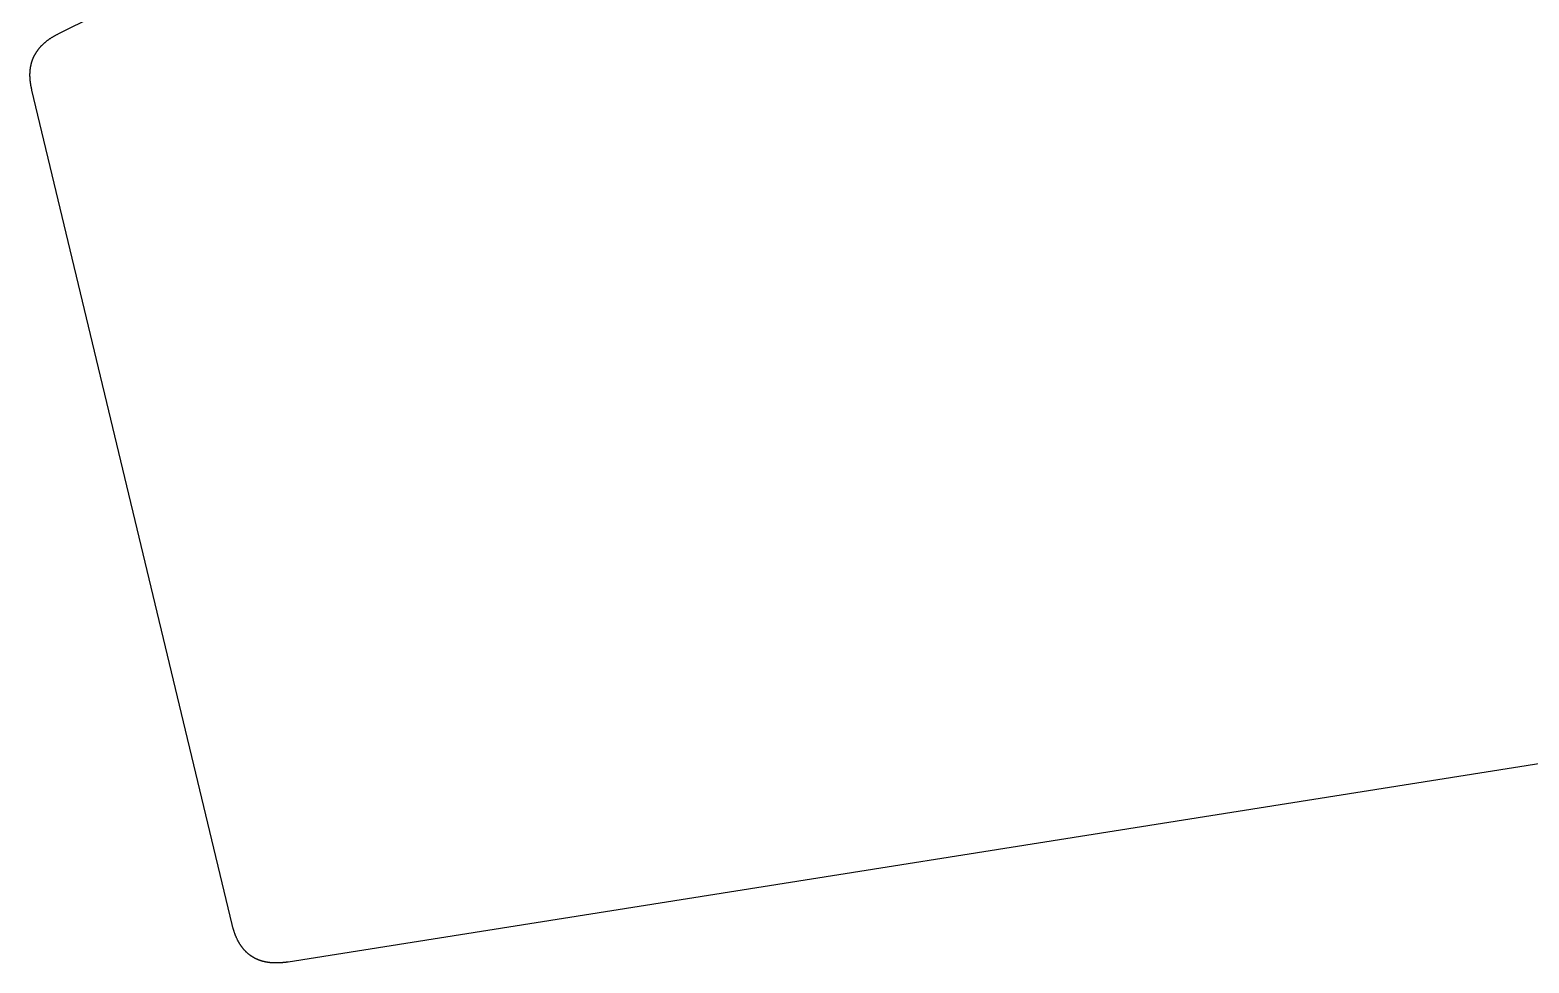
# Model space of a CAD drawing. Extents: x -174 to 104, y -42 to 61.
# Drawn here: x -31.16 to -0.96, y -42.3 to -23.52 of the extents above; entities that cross this region are included whole.
import ezdxf

# ---------------------------------------------------------------- set-up
doc = ezdxf.new("R2010")
doc.units = 0
doc.layers.add('BLACK', color=7, linetype='CONTINUOUS')

msp = doc.modelspace()

# ---------------------------------------------------------------- linework, layer by layer
at = {"layer": 'BLACK', "linetype": 'CONTINUOUS'}
for p, q in [((-30.596599, -23.598559), (-14.015116, -15.34776)), ((-30.9575, -23.86479), (-30.951905, -23.858489)), ((-30.951905, -23.858489), (-30.946227, -23.852216)), ((-30.946227, -23.852216), (-30.940464, -23.845968)), ((-30.940464, -23.845968), (-30.934617, -23.839746)), ((-30.934617, -23.839746), (-30.928684, -23.833551)), ((-30.928684, -23.833551), (-30.922666, -23.827382)), ((-30.922666, -23.827382), (-30.91656, -23.821238)), ((-30.91656, -23.821238), (-30.910368, -23.81512)), ((-30.910368, -23.81512), (-30.904087, -23.809028)), ((-30.904087, -23.809028), (-30.897719, -23.802962)), ((-30.897719, -23.802962), (-30.89126, -23.796921)), ((-30.89126, -23.796921), (-30.884712, -23.790906)), ((-30.884712, -23.790906), (-30.878074, -23.784916)), ((-30.878074, -23.784916), (-30.871344, -23.778952)), ((-30.871344, -23.778952), (-30.864521, -23.773013)), ((-30.864521, -23.773013), (-30.857607, -23.767099)), ((-30.857607, -23.767099), (-30.850598, -23.761211)), ((-30.850598, -23.761211), (-30.843496, -23.755348)), ((-30.843496, -23.755348), (-30.836298, -23.749511)), ((-30.836298, -23.749511), (-30.829005, -23.743699)), ((-30.829005, -23.743699), (-30.821615, -23.737913)), ((-30.821615, -23.737913), (-30.814127, -23.732152)), ((-30.814127, -23.732152), (-30.806542, -23.726416)), ((-30.806542, -23.726416), (-30.798857, -23.720707)), ((-30.798857, -23.720707), (-30.791073, -23.715022)), ((-30.791073, -23.715022), (-30.783188, -23.709364)), ((-30.783188, -23.709364), (-30.775202, -23.703731)), ((-30.775202, -23.703731), (-30.767113, -23.698124)), ((-30.767113, -23.698124), (-30.758922, -23.692543)), ((-30.758922, -23.692543), (-30.750626, -23.686989)), ((-30.750626, -23.686989), (-30.742225, -23.68146)), ((-30.742225, -23.68146), (-30.733718, -23.675957)), ((-30.733718, -23.675957), (-30.725105, -23.670481)), ((-30.725105, -23.670481), (-30.716384, -23.665032)), ((-30.716384, -23.665032), (-30.707555, -23.659609)), ((-30.707555, -23.659609), (-30.698616, -23.654213)), ((-30.698616, -23.654213), (-30.689567, -23.648844)), ((-30.689567, -23.648844), (-30.680407, -23.643502)), ((-30.680407, -23.643502), (-30.671134, -23.638187)), ((-30.671134, -23.638187), (-30.661749, -23.632899)), ((-30.661749, -23.632899), (-30.652249, -23.62764)), ((-30.652249, -23.62764), (-30.642633, -23.622408)), ((-30.642633, -23.622408), (-30.632902, -23.617204)), ((-30.632902, -23.617204), (-30.623054, -23.612028)), ((-30.623054, -23.612028), (-30.613088, -23.606881)), ((-30.613088, -23.606881), (-30.603002, -23.601763)), ((-30.603002, -23.601763), (-30.596599, -23.598559)), ((-31.125077, -24.163887), (-31.123906, -24.160045)), ((-31.123906, -24.160045), (-31.122717, -24.156213)), ((-31.122717, -24.156213), (-31.121511, -24.152391)), ((-31.121511, -24.152391), (-31.120286, -24.148578)), ((-31.120286, -24.148578), (-31.119044, -24.144775)), ((-31.119044, -24.144775), (-31.117783, -24.140982)), ((-31.117783, -24.140982), (-31.116505, -24.137199)), ((-31.116505, -24.137199), (-31.115209, -24.133424)), ((-31.115209, -24.133424), (-31.113895, -24.12966)), ((-31.113895, -24.12966), (-31.112563, -24.125905)), ((-31.112563, -24.125905), (-31.111214, -24.12216)), ((-31.111214, -24.12216), (-31.109846, -24.118423)), ((-31.109846, -24.118423), (-31.108461, -24.114697)), ((-31.108461, -24.114697), (-31.107057, -24.110979)), ((-31.107057, -24.110979), (-31.105636, -24.107271)), ((-31.105636, -24.107271), (-31.104197, -24.103572)), ((-31.104197, -24.103572), (-31.10274, -24.099882)), ((-31.10274, -24.099882), (-31.101265, -24.096201)), ((-31.101265, -24.096201), (-31.099772, -24.092529)), ((-31.099772, -24.092529), (-31.098261, -24.088866)), ((-31.098261, -24.088866), (-31.096732, -24.085212)), ((-31.096732, -24.085212), (-31.095185, -24.081567)), ((-31.095185, -24.081567), (-31.093621, -24.077931)), ((-31.093621, -24.077931), (-31.092038, -24.074303)), ((-31.092038, -24.074303), (-31.090437, -24.070684)), ((-31.090437, -24.070684), (-31.088818, -24.067074)), ((-31.088818, -24.067074), (-31.087181, -24.063473)), ((-31.087181, -24.063473), (-31.085526, -24.05988)), ((-31.085526, -24.05988), (-31.083853, -24.056295)), ((-31.083853, -24.056295), (-31.082162, -24.052719)), ((-31.082162, -24.052719), (-31.078725, -24.045593)), ((-31.078725, -24.045593), (-31.075216, -24.038499)), ((-31.075216, -24.038499), (-31.071633, -24.031439)), ((-31.071633, -24.031439), (-31.067978, -24.024412)), ((-31.067978, -24.024412), (-31.064249, -24.017416)), ((-31.064249, -24.017416), (-31.060446, -24.010453)), ((-31.060446, -24.010453), (-31.05657, -24.003522)), ((-31.05657, -24.003522), (-31.05262, -23.996622)), ((-31.05262, -23.996622), (-31.048595, -23.989752)), ((-31.048595, -23.989752), (-31.044495, -23.982914)), ((-31.044495, -23.982914), (-31.04032, -23.976106)), ((-31.04032, -23.976106), (-31.03607, -23.969329)), ((-31.03607, -23.969329), (-31.031745, -23.962581)), ((-31.031745, -23.962581), (-31.027343, -23.955863)), ((-31.027343, -23.955863), (-31.022865, -23.949174)), ((-31.022865, -23.949174), (-31.01831, -23.942515)), ((-31.01831, -23.942515), (-31.013678, -23.935884)), ((-31.013678, -23.935884), (-31.008968, -23.929282)), ((-31.008968, -23.929282), (-31.00418, -23.922708)), ((-31.00418, -23.922708), (-30.999313, -23.916163)), ((-30.999313, -23.916163), (-30.994368, -23.909645)), ((-30.994368, -23.909645), (-30.989343, -23.903156)), ((-30.989343, -23.903156), (-30.984239, -23.896693)), ((-30.984239, -23.896693), (-30.979054, -23.890259)), ((-30.979054, -23.890259), (-30.973788, -23.883851)), ((-30.973788, -23.883851), (-30.96844, -23.87747)), ((-30.96844, -23.87747), (-30.963011, -23.871117)), ((-30.963011, -23.871117), (-30.9575, -23.86479)), ((-31.161917, -24.424057), (-31.161903, -24.419479)), ((-31.161911, -24.428654), (-31.161917, -24.424057)), ((-31.161886, -24.43326), (-31.161911, -24.428654)), ((-31.161903, -24.419479), (-31.161869, -24.41491)), ((-31.16184, -24.437886), (-31.161886, -24.43326)), ((-31.161869, -24.41491), (-31.161815, -24.41036)), ((-31.161773, -24.442521), (-31.16184, -24.437886)), ((-31.161815, -24.41036), (-31.16174, -24.405818)), ((-31.161687, -24.447175), (-31.161773, -24.442521)), ((-31.16174, -24.405818), (-31.161647, -24.401296)), ((-31.16158, -24.451838), (-31.161687, -24.447175)), ((-31.161647, -24.401296), (-31.161533, -24.396782)), ((-31.161453, -24.456521), (-31.16158, -24.451838)), ((-31.161533, -24.396782), (-31.1614, -24.392286)), ((-31.161305, -24.461214), (-31.161453, -24.456521)), ((-31.1614, -24.392286), (-31.161247, -24.3878)), ((-31.161137, -24.465926), (-31.161305, -24.461214)), ((-31.161247, -24.3878), (-31.161075, -24.383331)), ((-31.161075, -24.383331), (-31.160883, -24.378872)), ((-31.160883, -24.378872), (-31.160672, -24.37443)), ((-31.160672, -24.37443), (-31.160441, -24.369997)), ((-31.160441, -24.369997), (-31.160191, -24.365582)), ((-31.160191, -24.365582), (-31.159921, -24.361175)), ((-31.159921, -24.361175), (-31.159633, -24.356786)), ((-31.159633, -24.356786), (-31.159325, -24.352406)), ((-31.159325, -24.352406), (-31.158998, -24.348042)), ((-31.158998, -24.348042), (-31.158652, -24.343688)), ((-31.158652, -24.343688), (-31.158287, -24.33935)), ((-31.158287, -24.33935), (-31.157902, -24.335021)), ((-31.157902, -24.335021), (-31.157499, -24.330708)), ((-31.157499, -24.330708), (-31.157077, -24.326405)), ((-31.157077, -24.326405), (-31.156636, -24.322117)), ((-31.156636, -24.322117), (-31.156177, -24.317839)), ((-31.156177, -24.317839), (-31.155698, -24.313576)), ((-31.155698, -24.313576), (-31.155201, -24.309322)), ((-31.155201, -24.309322), (-31.154685, -24.305084)), ((-31.154685, -24.305084), (-31.15415, -24.300854)), ((-31.15415, -24.300854), (-31.153597, -24.29664)), ((-31.153597, -24.29664), (-31.153025, -24.292435)), ((-31.153025, -24.292435), (-31.152434, -24.288245)), ((-31.152434, -24.288245), (-31.151825, -24.284063)), ((-31.151825, -24.284063), (-31.151198, -24.279897)), ((-31.151198, -24.279897), (-31.150552, -24.275739)), ((-31.150552, -24.275739), (-31.149888, -24.271596)), ((-31.149888, -24.271596), (-31.149205, -24.267462)), ((-31.149205, -24.267462), (-31.148504, -24.263342)), ((-31.148504, -24.263342), (-31.147784, -24.259231)), ((-31.147784, -24.259231), (-31.147046, -24.255134)), ((-31.147046, -24.255134), (-31.14629, -24.251046)), ((-31.14629, -24.251046), (-31.145516, -24.246971)), ((-31.145516, -24.246971), (-31.144723, -24.242906)), ((-31.144723, -24.242906), (-31.143913, -24.238854)), ((-31.143913, -24.238854), (-31.143084, -24.234811)), ((-31.143084, -24.234811), (-31.142237, -24.230781)), ((-31.142237, -24.230781), (-31.141371, -24.22676)), ((-31.141371, -24.22676), (-31.140488, -24.222752)), ((-31.140488, -24.222752), (-31.139586, -24.218753)), ((-31.139586, -24.218753), (-31.138667, -24.214766)), ((-31.138667, -24.214766), (-31.137729, -24.210789)), ((-31.137729, -24.210789), (-31.136774, -24.206824)), ((-31.136774, -24.206824), (-31.1358, -24.202868)), ((-31.1358, -24.202868), (-31.134809, -24.198924)), ((-31.134809, -24.198924), (-31.133799, -24.194989)), ((-31.133799, -24.194989), (-31.132772, -24.191066)), ((-31.132772, -24.191066), (-31.131726, -24.187152)), ((-31.131726, -24.187152), (-31.130663, -24.18325)), ((-31.130663, -24.18325), (-31.129581, -24.179356)), ((-31.129581, -24.179356), (-31.128482, -24.175475)), ((-31.128482, -24.175475), (-31.127365, -24.171601)), ((-31.127365, -24.171601), (-31.12623, -24.16774)), ((-31.12623, -24.16774), (-31.125077, -24.163887)), ((-31.160948, -24.470648), (-31.161137, -24.465926)), ((-31.160738, -24.47539), (-31.160948, -24.470648)), ((-31.160508, -24.480141), (-31.160738, -24.47539)), ((-31.160257, -24.484913), (-31.160508, -24.480141)), ((-31.159985, -24.489694), (-31.160257, -24.484913)), ((-31.159692, -24.494496), (-31.159985, -24.489694)), ((-31.159378, -24.499308), (-31.159692, -24.494496)), ((-31.159043, -24.50414), (-31.159378, -24.499308)), ((-31.158687, -24.508982), (-31.159043, -24.50414)), ((-31.158309, -24.513845), (-31.158687, -24.508982)), ((-31.15791, -24.518718), (-31.158309, -24.513845)), ((-31.157489, -24.523612), (-31.15791, -24.518718)), ((-31.157048, -24.528516), (-31.157489, -24.523612)), ((-31.156584, -24.533441), (-31.157048, -24.528516)), ((-31.156099, -24.538376), (-31.156584, -24.533441)), ((-31.155592, -24.543333), (-31.156099, -24.538376)), ((-31.155064, -24.5483), (-31.155592, -24.543333)), ((-31.154513, -24.553289), (-31.155064, -24.5483)), ((-31.153941, -24.558288), (-31.154513, -24.553289)), ((-31.153346, -24.563309), (-31.153941, -24.558288)), ((-31.152729, -24.568341), (-31.153346, -24.563309)), ((-31.15209, -24.573394), (-31.152729, -24.568341)), ((-31.151429, -24.578458), (-31.15209, -24.573394)), ((-31.150745, -24.583545), (-31.151429, -24.578458)), ((-31.150039, -24.588642), (-31.150745, -24.583545)), ((-31.14931, -24.593762), (-31.150039, -24.588642)), ((-31.148559, -24.598891), (-31.14931, -24.593762)), ((-31.147784, -24.604045), (-31.148559, -24.598891)), ((-31.146987, -24.609208), (-31.147784, -24.604045)), ((-31.146167, -24.614395), (-31.146987, -24.609208)), ((-31.145324, -24.619593), (-31.146167, -24.614395)), ((-31.144458, -24.624814), (-31.145324, -24.619593)), ((-31.143569, -24.630045), (-31.144458, -24.624814)), ((-31.142656, -24.635301), (-31.143569, -24.630045)), ((-31.14172, -24.640567), (-31.142656, -24.635301)), ((-31.14076, -24.645857), (-31.14172, -24.640567)), ((-31.139778, -24.651158), (-31.14076, -24.645857)), ((-31.13877, -24.656483), (-31.139778, -24.651158)), ((-31.13774, -24.661819), (-31.13877, -24.656483)), ((-31.136685, -24.66718), (-31.13774, -24.661819)), ((-31.135607, -24.672551), (-31.136685, -24.66718)), ((-31.134504, -24.677947), (-31.135607, -24.672551)), ((-31.133378, -24.683354), (-31.134504, -24.677947)), ((-31.132226, -24.688786), (-31.133378, -24.683354)), ((-31.131052, -24.694229), (-31.132226, -24.688786)), ((-31.129851, -24.699698), (-31.131052, -24.694229)), ((-31.128627, -24.705177), (-31.129851, -24.699698)), ((-31.127377, -24.710682), (-31.128627, -24.705177)), ((-31.126105, -24.716198), (-31.127377, -24.710682)), ((-31.124805, -24.72174), (-31.126105, -24.716198)), ((-31.123482, -24.727293), (-31.124805, -24.72174)), ((-27.089657, -41.529384), (-31.123482, -24.727293)), ((40.471666, -31.761749), (-25.960852, -42.283627)), ((-27.088696, -41.533366), (-27.089657, -41.529384)), ((-27.085814, -41.545087), (-27.088696, -41.533366)), ((-27.082881, -41.556683), (-27.085814, -41.545087)), ((-27.079896, -41.568156), (-27.082881, -41.556683)), ((-27.076862, -41.579506), (-27.079896, -41.568156)), ((-27.073778, -41.590734), (-27.076862, -41.579506)), ((-27.070645, -41.601842), (-27.073778, -41.590734)), ((-27.067463, -41.612831), (-27.070645, -41.601842)), ((-27.064233, -41.623701), (-27.067463, -41.612831)), ((-27.060954, -41.634454), (-27.064233, -41.623701)), ((-27.057628, -41.64509), (-27.060954, -41.634454)), ((-27.054255, -41.655612), (-27.057628, -41.64509)), ((-27.050835, -41.666019), (-27.054255, -41.655612)), ((-27.047369, -41.676312), (-27.050835, -41.666019)), ((-27.043856, -41.686494), (-27.047369, -41.676312)), ((-27.040298, -41.696564), (-27.043856, -41.686494)), ((-27.036695, -41.706523), (-27.040298, -41.696564)), ((-27.033047, -41.716373), (-27.036695, -41.706523)), ((-27.029354, -41.726115), (-27.033047, -41.716373)), ((-27.025617, -41.73575), (-27.029354, -41.726115)), ((-27.021837, -41.745277), (-27.025617, -41.73575)), ((-27.018012, -41.754699), (-27.021837, -41.745277)), ((-27.014145, -41.764017), (-27.018012, -41.754699)), ((-27.010234, -41.773231), (-27.014145, -41.764017)), ((-27.006281, -41.782341), (-27.010234, -41.773231)), ((-27.002285, -41.79135), (-27.006281, -41.782341)), ((-26.998247, -41.800258), (-27.002285, -41.79135)), ((-26.994167, -41.809066), (-26.998247, -41.800258)), ((-26.990046, -41.817774), (-26.994167, -41.809066)), ((-26.985883, -41.826385), (-26.990046, -41.817774)), ((-26.981679, -41.834897), (-26.985883, -41.826385)), ((-26.977434, -41.843313), (-26.981679, -41.834897)), ((-26.973148, -41.851633), (-26.977434, -41.843313)), ((-26.968822, -41.859858), (-26.973148, -41.851633)), ((-26.964455, -41.867989), (-26.968822, -41.859858)), ((-26.960048, -41.876027), (-26.964455, -41.867989)), ((-26.955602, -41.883972), (-26.960048, -41.876027)), ((-26.951115, -41.891825), (-26.955602, -41.883972)), ((-26.946589, -41.899587), (-26.951115, -41.891825)), ((-26.942023, -41.907259), (-26.946589, -41.899587)), ((-26.937418, -41.914842), (-26.942023, -41.907259)), ((-26.932773, -41.922337), (-26.937418, -41.914842)), ((-26.92809, -41.929743), (-26.932773, -41.922337)), ((-26.923367, -41.937062), (-26.92809, -41.929743)), ((-26.918605, -41.944295), (-26.923367, -41.937062)), ((-26.913804, -41.951443), (-26.918605, -41.944295)), ((-26.908964, -41.958505), (-26.913804, -41.951443)), ((-26.904086, -41.965483), (-26.908964, -41.958505)), ((-26.899169, -41.972378), (-26.904086, -41.965483)), ((-26.894213, -41.97919), (-26.899169, -41.972378)), ((-26.889218, -41.985919), (-26.894213, -41.97919)), ((-26.884184, -41.992567), (-26.889218, -41.985919)), ((-26.879112, -41.999135), (-26.884184, -41.992567)), ((-26.874001, -42.005622), (-26.879112, -41.999135)), ((-26.868852, -42.012029), (-26.874001, -42.005622)), ((-26.863663, -42.018358), (-26.868852, -42.012029)), ((-26.858436, -42.024608), (-26.863663, -42.018358)), ((-26.85317, -42.03078), (-26.858436, -42.024608)), ((-26.847865, -42.036875), (-26.85317, -42.03078)), ((-26.842521, -42.042894), (-26.847865, -42.036875)), ((-26.837137, -42.048836), (-26.842521, -42.042894)), ((-26.831715, -42.054703), (-26.837137, -42.048836)), ((-26.826253, -42.060495), (-26.831715, -42.054703)), ((-26.820752, -42.066213), (-26.826253, -42.060495)), ((-26.815211, -42.071857), (-26.820752, -42.066213)), ((-26.80963, -42.077427), (-26.815211, -42.071857)), ((-26.80401, -42.082924), (-26.80963, -42.077427)), ((-26.798349, -42.088349), (-26.80401, -42.082924)), ((-26.792649, -42.093702), (-26.798349, -42.088349)), ((-26.786907, -42.098983), (-26.792649, -42.093702)), ((-26.781126, -42.104193), (-26.786907, -42.098983)), ((-26.775303, -42.109333), (-26.781126, -42.104193)), ((-26.769439, -42.114402), (-26.775303, -42.109333)), ((-26.763534, -42.119401), (-26.769439, -42.114402)), ((-26.757588, -42.124331), (-26.763534, -42.119401)), ((-26.7516, -42.129191), (-26.757588, -42.124331)), ((-26.74557, -42.133983), (-26.7516, -42.129191)), ((-26.739497, -42.138706), (-26.74557, -42.133983)), ((-26.733382, -42.143361), (-26.739497, -42.138706)), ((-26.727224, -42.147948), (-26.733382, -42.143361)), ((-26.721023, -42.152468), (-26.727224, -42.147948)), ((-26.714779, -42.15692), (-26.721023, -42.152468)), ((-26.70849, -42.161306), (-26.714779, -42.15692)), ((-26.702158, -42.165624), (-26.70849, -42.161306)), ((-26.698975, -42.167759), (-26.702158, -42.165624)), ((-26.695781, -42.169876), (-26.698975, -42.167759)), ((-26.692575, -42.171978), (-26.695781, -42.169876)), ((-26.689359, -42.174062), (-26.692575, -42.171978)), ((-26.686131, -42.176131), (-26.689359, -42.174062)), ((-26.682892, -42.178182), (-26.686131, -42.176131)), ((-26.679641, -42.180217), (-26.682892, -42.178182)), ((-26.676379, -42.182236), (-26.679641, -42.180217)), ((-26.673105, -42.184239), (-26.676379, -42.182236)), ((-26.669821, -42.186224), (-26.673105, -42.184239)), ((-26.666524, -42.188194), (-26.669821, -42.186224)), ((-26.663216, -42.190147), (-26.666524, -42.188194)), ((-26.659896, -42.192084), (-26.663216, -42.190147)), ((-26.656564, -42.194005), (-26.659896, -42.192084)), ((-26.65322, -42.195909), (-26.656564, -42.194005)), ((-26.649866, -42.197797), (-26.65322, -42.195909)), ((-26.646498, -42.199669), (-26.649866, -42.197797)), ((-26.643119, -42.201524), (-26.646498, -42.199669)), ((-26.639728, -42.203363), (-26.643119, -42.201524)), ((-26.636325, -42.205186), (-26.639728, -42.203363)), ((-26.632909, -42.206993), (-26.636325, -42.205186)), ((-26.629482, -42.208783), (-26.632909, -42.206993)), ((-26.626042, -42.210558), (-26.629482, -42.208783)), ((-26.622591, -42.212315), (-26.626042, -42.210558)), ((-26.619126, -42.214058), (-26.622591, -42.212315)), ((-26.61565, -42.215783), (-26.619126, -42.214058)), ((-26.61216, -42.217493), (-26.61565, -42.215783)), ((-26.608659, -42.219186), (-26.61216, -42.217493)), ((-26.605145, -42.220863), (-26.608659, -42.219186)), ((-26.601618, -42.222524), (-26.605145, -42.220863)), ((-26.598078, -42.224169), (-26.601618, -42.222524)), ((-26.594527, -42.225798), (-26.598078, -42.224169)), ((-26.590961, -42.22741), (-26.594527, -42.225798)), ((-26.587384, -42.229006), (-26.590961, -42.22741)), ((-26.583793, -42.230587), (-26.587384, -42.229006)), ((-26.58019, -42.232151), (-26.583793, -42.230587)), ((-26.576572, -42.233699), (-26.58019, -42.232151)), ((-26.572943, -42.23523), (-26.576572, -42.233699)), ((-26.569299, -42.236746), (-26.572943, -42.23523)), ((-26.565644, -42.238245), (-26.569299, -42.236746)), ((-26.561973, -42.239728), (-26.565644, -42.238245)), ((-26.558291, -42.241195), (-26.561973, -42.239728)), ((-26.554594, -42.242646), (-26.558291, -42.241195)), ((-26.550885, -42.24408), (-26.554594, -42.242646)), ((-26.54716, -42.245498), (-26.550885, -42.24408)), ((-26.543424, -42.2469), (-26.54716, -42.245498)), ((-26.539672, -42.248286), (-26.543424, -42.2469)), ((-26.535909, -42.249655), (-26.539672, -42.248286)), ((-26.532129, -42.251008), (-26.535909, -42.249655)), ((-26.528338, -42.252345), (-26.532129, -42.251008)), ((-26.524531, -42.253665), (-26.528338, -42.252345)), ((-26.520712, -42.254969), (-26.524531, -42.253665)), ((-26.516876, -42.256257), (-26.520712, -42.254969)), ((-26.513028, -42.257528), (-26.516876, -42.256257)), ((-26.509164, -42.258783), (-26.513028, -42.257528)), ((-26.505288, -42.260022), (-26.509164, -42.258783)), ((-26.501395, -42.261244), (-26.505288, -42.260022)), ((-26.497491, -42.262449), (-26.501395, -42.261244)), ((-26.493568, -42.263639), (-26.497491, -42.262449)), ((-26.489635, -42.264811), (-26.493568, -42.263639)), ((-26.485683, -42.265967), (-26.489635, -42.264811)), ((-26.48172, -42.267106), (-26.485683, -42.265967)), ((-26.477739, -42.26823), (-26.48172, -42.267106)), ((-26.473746, -42.269335), (-26.477739, -42.26823)), ((-26.469735, -42.270425), (-26.473746, -42.269335)), ((-26.465712, -42.271498), (-26.469735, -42.270425)), ((-26.461671, -42.272554), (-26.465712, -42.271498)), ((-26.457617, -42.273593), (-26.461671, -42.272554)), ((-26.453546, -42.274616), (-26.457617, -42.273593)), ((-26.449462, -42.275622), (-26.453546, -42.274616)), ((-26.445359, -42.276611), (-26.449462, -42.275622)), ((-26.441244, -42.277583), (-26.445359, -42.276611)), ((-26.43711, -42.278538), (-26.441244, -42.277583)), ((-26.432964, -42.279476), (-26.43711, -42.278538)), ((-26.428799, -42.280397), (-26.432964, -42.279476)), ((-26.424621, -42.281301), (-26.428799, -42.280397)), ((-26.420424, -42.282188), (-26.424621, -42.281301)), ((-26.416215, -42.283058), (-26.420424, -42.282188)), ((-26.411985, -42.283911), (-26.416215, -42.283058)), ((-26.407744, -42.284746), (-26.411985, -42.283911)), ((-26.403482, -42.285565), (-26.407744, -42.284746)), ((-25.96686, -42.284568), (-25.972852, -42.285487)), ((-25.960852, -42.283627), (-25.96686, -42.284568)), ((-26.399208, -42.286365), (-26.403482, -42.285565)), ((-26.394913, -42.287149), (-26.399208, -42.286365)), ((-26.390607, -42.287915), (-26.394913, -42.287149)), ((-26.386279, -42.288664), (-26.390607, -42.287915)), ((-26.381939, -42.289395), (-26.386279, -42.288664)), ((-26.377578, -42.290109), (-26.381939, -42.289395)), ((-26.373204, -42.290805), (-26.377578, -42.290109)), ((-26.368809, -42.291483), (-26.373204, -42.290805)), ((-26.364402, -42.292144), (-26.368809, -42.291483)), ((-26.359973, -42.292787), (-26.364402, -42.292144)), ((-26.355532, -42.293412), (-26.359973, -42.292787)), ((-26.351068, -42.29402), (-26.355532, -42.293412)), ((-26.346593, -42.294609), (-26.351068, -42.29402)), ((-26.342094, -42.295181), (-26.346593, -42.294609)), ((-26.337584, -42.295734), (-26.342094, -42.295181)), ((-26.33305, -42.29627), (-26.337584, -42.295734)), ((-26.328504, -42.296787), (-26.33305, -42.29627)), ((-26.323936, -42.297286), (-26.328504, -42.296787)), ((-26.319354, -42.297767), (-26.323936, -42.297286)), ((-26.31475, -42.29823), (-26.319354, -42.297767)), ((-26.310133, -42.298674), (-26.31475, -42.29823)), ((-26.305492, -42.2991), (-26.310133, -42.298674)), ((-26.300838, -42.299507), (-26.305492, -42.2991)), ((-26.296161, -42.299896), (-26.300838, -42.299507)), ((-26.291471, -42.300265), (-26.296161, -42.299896)), ((-26.286757, -42.300617), (-26.291471, -42.300265)), ((-26.28203, -42.300949), (-26.286757, -42.300617)), ((-26.277279, -42.301263), (-26.28203, -42.300949)), ((-26.272515, -42.301558), (-26.277279, -42.301263)), ((-26.267726, -42.301834), (-26.272515, -42.301558)), ((-26.262924, -42.302091), (-26.267726, -42.301834)), ((-26.258097, -42.302329), (-26.262924, -42.302091)), ((-26.253258, -42.302547), (-26.258097, -42.302329)), ((-26.248393, -42.302747), (-26.253258, -42.302547)), ((-26.243515, -42.302927), (-26.248393, -42.302747)), ((-26.238611, -42.303088), (-26.243515, -42.302927)), ((-26.233694, -42.303229), (-26.238611, -42.303088)), ((-26.228752, -42.30335), (-26.233694, -42.303229)), ((-26.223796, -42.303452), (-26.228752, -42.30335)), ((-26.218814, -42.303535), (-26.223796, -42.303452)), ((-26.213818, -42.303597), (-26.218814, -42.303535)), ((-26.208797, -42.30364), (-26.213818, -42.303597)), ((-26.203761, -42.303663), (-26.208797, -42.30364)), ((-26.1987, -42.303666), (-26.203761, -42.303663)), ((-26.193624, -42.303649), (-26.1987, -42.303666)), ((-26.188522, -42.303611), (-26.193624, -42.303649)), ((-26.183406, -42.303553), (-26.188522, -42.303611)), ((-26.178263, -42.303475), (-26.183406, -42.303553)), ((-26.173106, -42.303377), (-26.178263, -42.303475)), ((-26.167922, -42.303258), (-26.173106, -42.303377)), ((-26.162724, -42.303119), (-26.167922, -42.303258)), ((-26.157498, -42.302959), (-26.162724, -42.303119)), ((-26.152258, -42.302778), (-26.157498, -42.302959)), ((-26.14699, -42.302576), (-26.152258, -42.302778)), ((-26.141708, -42.302353), (-26.14699, -42.302576)), ((-26.136398, -42.30211), (-26.141708, -42.302353)), ((-26.131074, -42.301845), (-26.136398, -42.30211)), ((-26.125721, -42.301559), (-26.131074, -42.301845)), ((-26.120354, -42.301252), (-26.125721, -42.301559)), ((-26.114957, -42.300923), (-26.120354, -42.301252)), ((-26.109547, -42.300573), (-26.114957, -42.300923)), ((-26.104107, -42.300202), (-26.109547, -42.300573)), ((-26.098654, -42.299809), (-26.104107, -42.300202)), ((-26.09317, -42.299393), (-26.098654, -42.299809)), ((-26.087672, -42.298957), (-26.09317, -42.299393)), ((-26.082144, -42.298498), (-26.087672, -42.298957)), ((-26.076602, -42.298018), (-26.082144, -42.298498)), ((-26.07103, -42.297514), (-26.076602, -42.298018)), ((-26.065443, -42.29699), (-26.07103, -42.297514)), ((-26.059825, -42.296442), (-26.065443, -42.29699)), ((-26.054193, -42.295873), (-26.059825, -42.296442)), ((-26.04853, -42.29528), (-26.054193, -42.295873)), ((-26.042852, -42.294666), (-26.04853, -42.29528)), ((-26.037143, -42.294027), (-26.042852, -42.294666)), ((-26.03142, -42.293368), (-26.037143, -42.294027)), ((-26.025664, -42.292684), (-26.03142, -42.293368)), ((-26.019894, -42.291978), (-26.025664, -42.292684)), ((-26.014093, -42.291248), (-26.019894, -42.291978)), ((-26.008276, -42.290496), (-26.014093, -42.291248)), ((-26.002427, -42.28972), (-26.008276, -42.290496)), ((-25.996563, -42.288921), (-26.002427, -42.28972)), ((-25.990667, -42.288097), (-25.996563, -42.288921)), ((-25.984756, -42.287251), (-25.990667, -42.288097)), ((-25.978811, -42.286381), (-25.984756, -42.287251)), ((-25.972852, -42.285487), (-25.978811, -42.286381))]:
    msp.add_line(p, q, dxfattribs=at)

doc.saveas('drawing.dxf')
